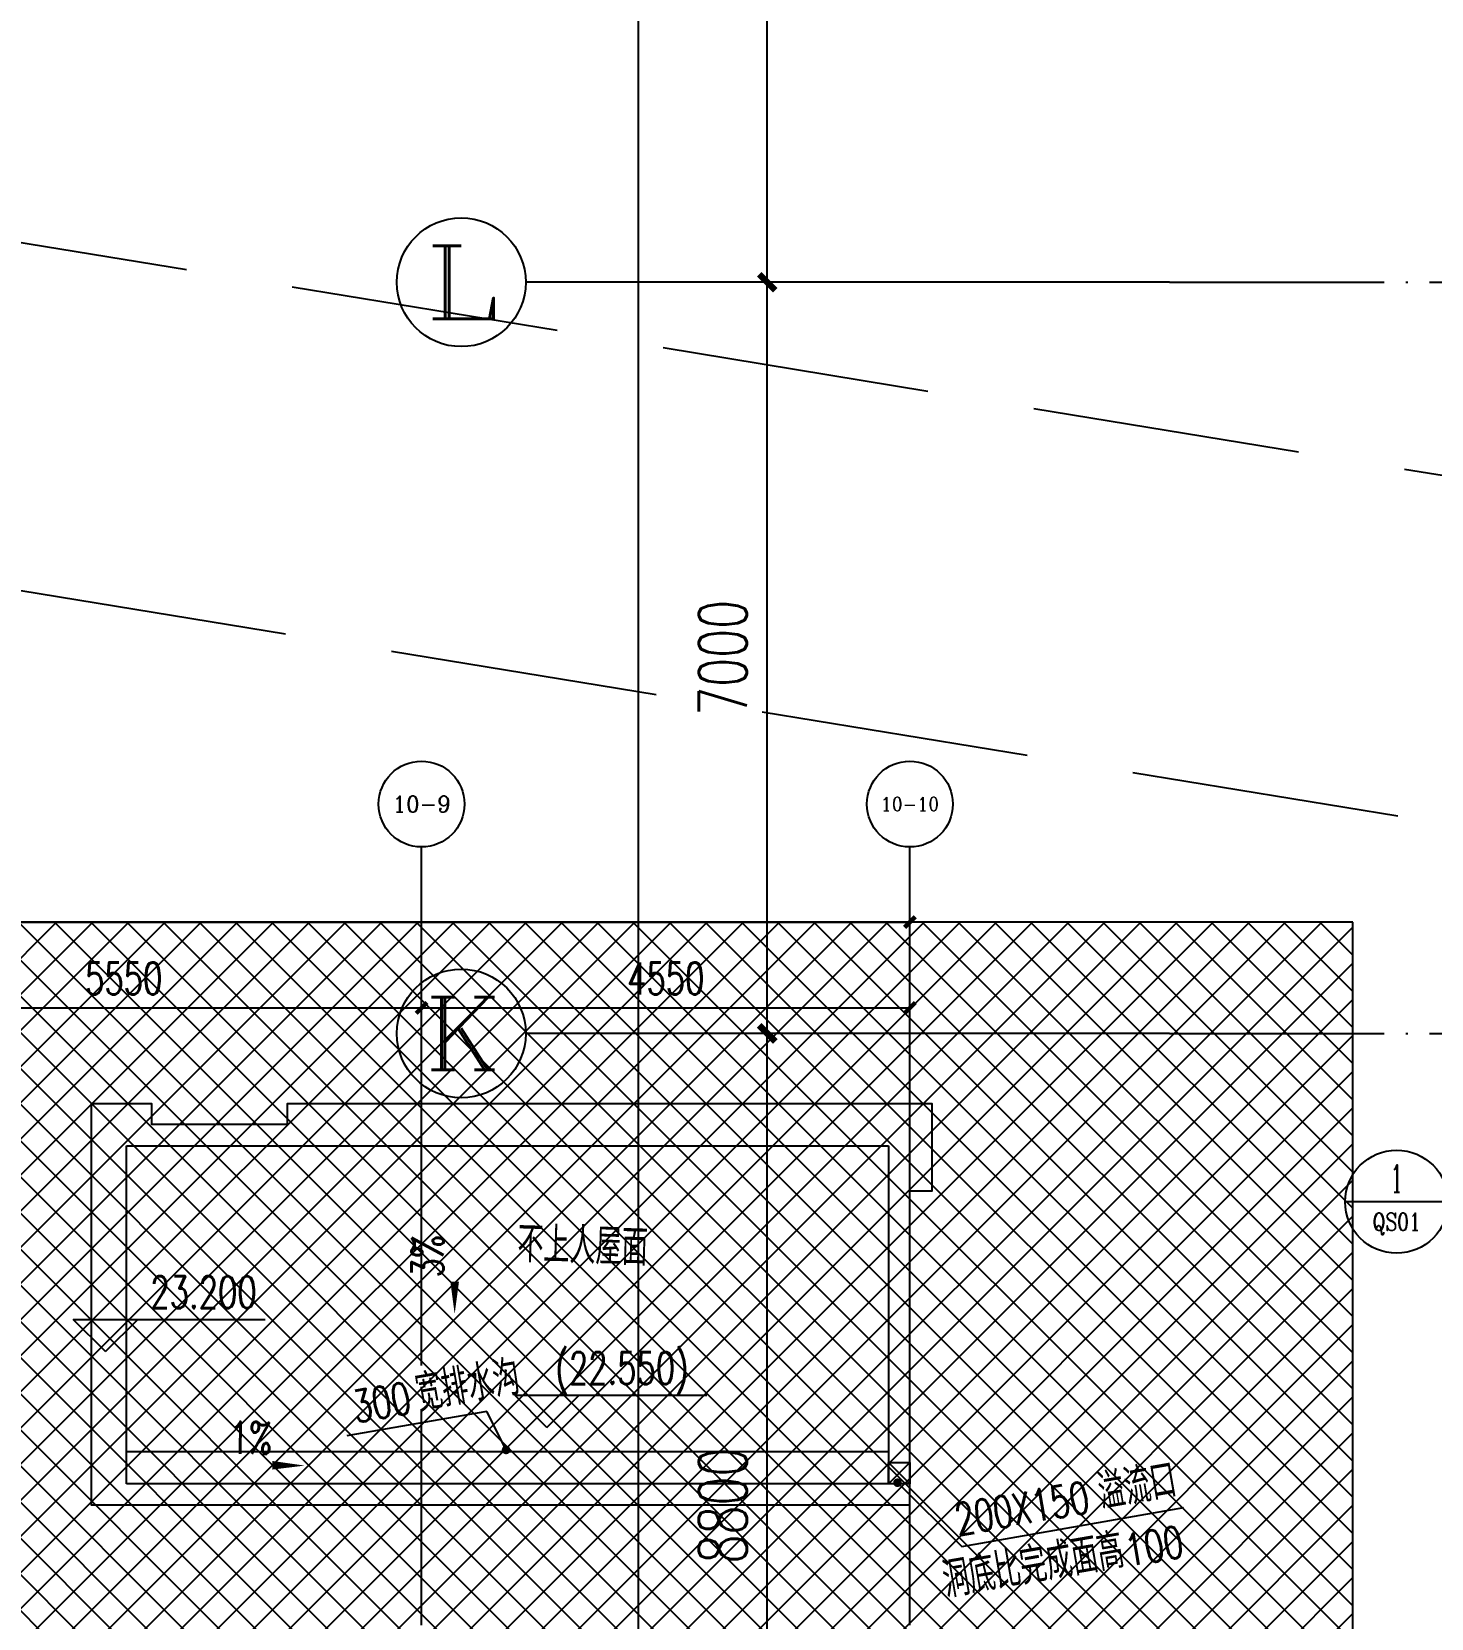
# Model space of a CAD drawing. Header units: millimetres. Extents: x 11476074 to 24729458, y -1239991 to 2813188.
# Drawn here: x 12539695 to 12552734, y 417963 to 432748 of the extents above; entities that cross this region are included whole.
import ezdxf
from ezdxf.enums import TextEntityAlignment as Align
from ezdxf.xclip import XClip

# ---------------------------------------------------------------- set-up
doc = ezdxf.new("R2010")
doc.units = ezdxf.units.MM
doc.header["$LTSCALE"] = 1000
doc.header["$XCLIPFRAME"] = 0
for name, pattern in [('10# 轴网$0$DOTE', [2.42, 2, -0.2, 0.02, -0.2]), ('DASH', [0.35, 0.25, -0.1]), ('DOTE', [2.42, 2, -0.2, 0.02, -0.2])]:
    doc.linetypes.add(name, pattern=pattern)
for name, color, linetype in [('10# 屋面层平面图$0$DIM_ELEV', 3, 'Continuous'), ('10# 屋面层平面图$0$DIM_LEAD', 3, 'Continuous'), ('10# 屋面层平面图$0$DIM_SYMB', 3, 'Continuous'), ('10# 屋面层平面图$0$PUB_TEXT', 7, 'Continuous'), ('10# 屋面层平面图$0$分水线', 5, 'Continuous'), ('10# 轴网$0$AXIS', 3, 'Continuous'), ('10# 轴网$0$AXIS_TEXT', 7, 'Continuous'), ('10# 轴网$0$DOTE', 14, '10# 轴网$0$DOTE'), ('A-ANNO-IDEN', 3, 'Continuous'), ('A-AXIS', 18, 'DOTE'), ('A-WALL-PATT', 8, 'Continuous'), ('AXIS', 3, 'Continuous'), ('AXIS_TEXT', 7, 'Continuous'), ('HZHZNEWPLOTLAYER#@$TT', 7, 'Continuous'), ('PUB_TEXT', 7, 'Continuous'), ('排水沟', 133, 'Continuous')]:
    doc.layers.add(name, color=color, linetype=linetype)
doc.styles.add('10# 屋面层平面图$0$_TCH_DIM', font='SIMPLEX', dxfattribs={"bigfont": 'GBCBIG'})
doc.styles.add('10# 屋面层平面图$0$Standard', font='gbenor.shx', dxfattribs={"bigfont": 'gbcbig.shx'})
doc.styles.add('10# 轴网$0$_TCH_AXIS', font='COMPLEX', dxfattribs={"bigfont": 'GBCBIG'})
doc.styles.add('10# 轴网$0$_TCH_DIM_T3', font='SIMPLEX', dxfattribs={"width": 0.705882, "bigfont": 'GBCBIG'})
doc.styles.add('_TCH_AXIS', font='COMPLEX', dxfattribs={"bigfont": 'GBCBIG'})
doc.styles.add('_TCH_DIM_T3', font='SIMPLEX', dxfattribs={"width": 0.705882, "bigfont": 'GBCBIG'})
doc.styles.add('_TCH_LABEL', font='COMPLEX', dxfattribs={"bigfont": 'GBCBIG'})
doc.styles.add('COMPLEX', font='COMPLEX')
doc.dimstyles.new('10# 轴网$0$_TCH_ARCH&&100', dxfattribs={"dimtxt": 297.5, "dimasz": 100, "dimexe": 250, "dimexo": 300, "dimgap": 126.25, "dimtad": 1, "dimdec": 0, "dimzin": 0, "dimdsep": 46, "dimtxsty": '10# 轴网$0$_TCH_DIM_T3', "dimblk": 'asdfafg10# 轴网$0$_ArchTick', "dimcen": 0.09, "dimclrt": 7, "dimazin": 2, "dimtfac": 1, "dimtdec": 0, "dimtix": 1, "dimtmove": 2, "dimatfit": 3, "dimfxl": 0, "dimtolj": 1, "dimtzin": 0, "dimarcsym": 0})
doc.dimstyles.new('_TCH_ARCH&&150', dxfattribs={"dimtxt": 446.25, "dimasz": 150, "dimexe": 375, "dimexo": 450, "dimgap": 189.375, "dimtad": 1, "dimdec": 0, "dimzin": 0, "dimdsep": 46, "dimtxsty": '_TCH_DIM_T3', "dimblk": 'ARCHTICK', "dimcen": 0.09, "dimclrt": 7, "dimazin": 2, "dimtfac": 1, "dimtdec": 0, "dimtix": 1, "dimtmove": 2, "dimatfit": 3, "dimfxl": 0, "dimtolj": 1, "dimtzin": 0, "dimarcsym": 0})

# ---------------------------------------------------------------- blocks, each defined once
blk = doc.blocks.new('asdfadsfasdfsd')
at = {"layer": 'A-ANNO-IDEN'}
blk.add_line((107, 41305), (-853, 41305), dxfattribs=at)
blk.add_circle((-373, 41305), 480, dxfattribs=at)
at = {"layer": 'PUB_TEXT', "style": '_TCH_LABEL'}
blk.add_text('1', height=257, dxfattribs=at).set_placement((-428, 41393), (-318, 41393), align=Align.FIT)
at = {"layer": 'PUB_TEXT', "style": '_TCH_LABEL', "width": 0.807692}
blk.add_text('QS01', height=164.3, dxfattribs=at).set_placement((-598, 41036), (-149, 41036), align=Align.FIT)
blk = doc.blocks.new('00')
at = {"layer": 'A-WALL-PATT'}
h = blk.add_hatch(dxfattribs=at)
h.set_pattern_fill('ANSI37', color=252, scale=150)
h.set_pattern_definition([(45, (0, 250000), (-168.3798023, 168.3798023), []), (135, (0, 250000), (-168.3798023, -168.3798023), [])])
h.paths.add_polyline_path([(12552003.7, 424450.8), (12504241.6, 424450.8), (12504241.6, 385558.9), (12552003.7, 385558.9)])
at = {"color": 2, "linetype": 'DASH', "ltscale": 10}
for p, q in [((12511960.8, 432067), (12564796.8, 423413.2)), ((12531760.8, 432067), (12584596.8, 423413.2))]:
    blk.add_line(p, q, dxfattribs=at)
at = {"layer": 'A-WALL-PATT', "color": 252, "elevation": 0}
blk.add_lwpolyline([(12552003.7, 424450.8), (12504241.6, 424450.8), (12504241.6, 385558.9), (12552003.7, 385558.9)], close=True, dxfattribs=at)
blk = doc.blocks.new('_AXISO')
blk.add_circle((0, 0), 0.5)
at = {"layer": 'AXIS_TEXT', "style": 'COMPLEX', "width": 1.041667}
blk.add_attdef('A', text='', height=0.56, dxfattribs=at).set_placement((-0.25, -0.28), (0.25, -0.28), align=Align.FIT)
blk = doc.blocks.new('asdfafg10# 轴网$0$_ArchTick')
at = {"color": 0, "linetype": 'ByBlock', "const_width": 0.4}
blk.add_lwpolyline([(-0.5, -0.5), (0.5, 0.5)], dxfattribs=at)
blk = doc.blocks.new('*D6996')
at = {"layer": '10# 轴网$0$AXIS', "color": 0, "lineweight": -2, "transparency": 16777216}
for p, q in [((640787, -585264), (640787, -582014)), ((684837, -585264), (684837, -582014)), ((640787, -582264), (684837, -582264))]:
    blk.add_line(p, q, dxfattribs=at)
at = {"layer": 'Defpoints', "color": 0, "transparency": 16777216}
for p in [(684837, -582264), (640787, -585564), (684837, -585564)]:
    blk.add_point(p, dxfattribs=at)
at = {"layer": '10# 轴网$0$AXIS', "color": 0, "lineweight": -2, "transparency": 16777216, "xscale": 100, "yscale": 100, "zscale": 100, "rotation": 180}
blk.add_blockref('asdfafg10# 轴网$0$_ArchTick', (640787, -582264), dxfattribs=at)
at = {"layer": '10# 轴网$0$AXIS', "color": 0, "lineweight": -2, "transparency": 16777216, "xscale": 100, "yscale": 100, "zscale": 100}
blk.add_blockref('asdfafg10# 轴网$0$_ArchTick', (684837, -582264), dxfattribs=at)
at = {"layer": '10# 轴网$0$AXIS', "color": 7, "transparency": 16777216, "insert": (662812, -581989), "char_height": 297.5, "attachment_point": 5, "style": '10# 轴网$0$_TCH_DIM_T3'}
blk.add_mtext('\\A1;44050', dxfattribs=at)
blk = doc.blocks.new('*D7004')
at = {"layer": '10# 轴网$0$AXIS', "color": 0, "lineweight": -2, "transparency": 16777216}
for p, q in [((674737, -585264), (674737, -582814)), ((680287, -585264), (680287, -582814)), ((674737, -583064), (680287, -583064))]:
    blk.add_line(p, q, dxfattribs=at)
at = {"layer": 'Defpoints', "color": 0, "transparency": 16777216}
for p in [(680287, -583064), (674737, -585564), (680287, -585564)]:
    blk.add_point(p, dxfattribs=at)
at = {"layer": '10# 轴网$0$AXIS', "color": 0, "lineweight": -2, "transparency": 16777216, "xscale": 100, "yscale": 100, "zscale": 100, "rotation": 180}
blk.add_blockref('asdfafg10# 轴网$0$_ArchTick', (674737, -583064), dxfattribs=at)
at = {"layer": '10# 轴网$0$AXIS', "color": 0, "lineweight": -2, "transparency": 16777216, "xscale": 100, "yscale": 100, "zscale": 100}
blk.add_blockref('asdfafg10# 轴网$0$_ArchTick', (680287, -583064), dxfattribs=at)
at = {"layer": '10# 轴网$0$AXIS', "color": 7, "transparency": 16777216, "insert": (677512, -582789), "char_height": 297.5, "attachment_point": 5, "style": '10# 轴网$0$_TCH_DIM_T3'}
blk.add_mtext('\\A1;5550', dxfattribs=at)
blk = doc.blocks.new('*D7005')
at = {"layer": '10# 轴网$0$AXIS', "color": 0, "lineweight": -2, "transparency": 16777216}
for p, q in [((680287, -585264), (680287, -582814)), ((684837, -585264), (684837, -582814)), ((680287, -583064), (684837, -583064))]:
    blk.add_line(p, q, dxfattribs=at)
at = {"layer": 'Defpoints', "color": 0, "transparency": 16777216}
for p in [(684837, -583064), (680287, -585564), (684837, -585564)]:
    blk.add_point(p, dxfattribs=at)
at = {"layer": '10# 轴网$0$AXIS', "color": 0, "lineweight": -2, "transparency": 16777216, "xscale": 100, "yscale": 100, "zscale": 100, "rotation": 180}
blk.add_blockref('asdfafg10# 轴网$0$_ArchTick', (680287, -583064), dxfattribs=at)
at = {"layer": '10# 轴网$0$AXIS', "color": 0, "lineweight": -2, "transparency": 16777216, "xscale": 100, "yscale": 100, "zscale": 100}
blk.add_blockref('asdfafg10# 轴网$0$_ArchTick', (684837, -583064), dxfattribs=at)
at = {"layer": '10# 轴网$0$AXIS', "color": 7, "transparency": 16777216, "insert": (682562, -582789), "char_height": 297.5, "attachment_point": 5, "style": '10# 轴网$0$_TCH_DIM_T3'}
blk.add_mtext('\\A1;4550', dxfattribs=at)
blk = doc.blocks.new('_ArchTick')
at = {"color": 0, "linetype": 'ByBlock', "const_width": 0.4}
blk.add_lwpolyline([(-0.5, -0.5), (0.5, 0.5)], dxfattribs=at)
blk = doc.blocks.new('*D5724')
at = {"layer": 'AXIS', "color": 0, "lineweight": -2, "transparency": 16777216}
for p, q in [((12416417, 1078990), (12411542, 1078990)), ((12411917, 995990), (12411917, 1078990)), ((12416417, 995990), (12411542, 995990))]:
    blk.add_line(p, q, dxfattribs=at)
at = {"layer": 'Defpoints', "color": 0, "transparency": 16777216}
for p in [(12411917, 1078990), (12416867, 1078990), (12416867, 995990)]:
    blk.add_point(p, dxfattribs=at)
at = {"layer": 'AXIS', "color": 0, "lineweight": -2, "transparency": 16777216, "xscale": 150, "yscale": 150, "zscale": 150}
for p, rotation in [((12411917, 1078990), 90), ((12411917, 995990), 270)]:
    blk.add_blockref('_ArchTick', p, dxfattribs=dict(at, rotation=rotation))
at = {"layer": 'AXIS', "color": 7, "transparency": 16777216, "insert": (12411504, 1037490), "char_height": 446.2, "attachment_point": 5, "rotation": 90, "style": '_TCH_DIM_T3'}
blk.add_mtext('\\A1;83000', dxfattribs=at)
blk = doc.blocks.new('*D5733')
at = {"layer": 'AXIS', "color": 0, "lineweight": -2, "transparency": 16777216}
for p, q in [((12416417, 1055290), (12412742, 1055290)), ((12413117, 1046490), (12413117, 1055290)), ((12416417, 1046490), (12412742, 1046490))]:
    blk.add_line(p, q, dxfattribs=at)
at = {"layer": 'Defpoints', "color": 0, "transparency": 16777216}
for p in [(12413117, 1055290), (12416867, 1055290), (12416867, 1046490)]:
    blk.add_point(p, dxfattribs=at)
at = {"layer": 'AXIS', "color": 0, "lineweight": -2, "transparency": 16777216, "xscale": 150, "yscale": 150, "zscale": 150}
for p, rotation in [((12413117, 1055290), 90), ((12413117, 1046490), 270)]:
    blk.add_blockref('_ArchTick', p, dxfattribs=dict(at, rotation=rotation))
at = {"layer": 'AXIS', "color": 7, "transparency": 16777216, "insert": (12412704, 1050890), "char_height": 446.2, "attachment_point": 5, "rotation": 90, "style": '_TCH_DIM_T3'}
blk.add_mtext('\\A1;8800', dxfattribs=at)
blk = doc.blocks.new('*D5734')
at = {"layer": 'AXIS', "color": 0, "lineweight": -2, "transparency": 16777216}
for p, q in [((12416417, 1062290), (12412742, 1062290)), ((12413117, 1055290), (12413117, 1062290)), ((12416417, 1055290), (12412742, 1055290))]:
    blk.add_line(p, q, dxfattribs=at)
at = {"layer": 'Defpoints', "color": 0, "transparency": 16777216}
for p in [(12413117, 1062290), (12416867, 1062290), (12416867, 1055290)]:
    blk.add_point(p, dxfattribs=at)
at = {"layer": 'AXIS', "color": 0, "lineweight": -2, "transparency": 16777216, "xscale": 150, "yscale": 150, "zscale": 150}
for p, rotation in [((12413117, 1062290), 90), ((12413117, 1055290), 270)]:
    blk.add_blockref('_ArchTick', p, dxfattribs=dict(at, rotation=rotation))
at = {"layer": 'AXIS', "color": 7, "transparency": 16777216, "insert": (12412704, 1058790), "char_height": 446.2, "attachment_point": 5, "rotation": 90, "style": '_TCH_DIM_T3'}
blk.add_mtext('\\A1;7000', dxfattribs=at)
blk = doc.blocks.new('*D5735')
at = {"layer": 'AXIS', "color": 0, "lineweight": -2, "transparency": 16777216}
for p, q in [((12416417, 1071490), (12412742, 1071490)), ((12413117, 1062290), (12413117, 1071490)), ((12416417, 1062290), (12412742, 1062290))]:
    blk.add_line(p, q, dxfattribs=at)
at = {"layer": 'Defpoints', "color": 0, "transparency": 16777216}
for p in [(12413117, 1071490), (12416867, 1071490), (12416867, 1062290)]:
    blk.add_point(p, dxfattribs=at)
at = {"layer": 'AXIS', "color": 0, "lineweight": -2, "transparency": 16777216, "xscale": 150, "yscale": 150, "zscale": 150}
for p, rotation in [((12413117, 1071490), 90), ((12413117, 1062290), 270)]:
    blk.add_blockref('_ArchTick', p, dxfattribs=dict(at, rotation=rotation))
at = {"layer": 'AXIS', "color": 7, "transparency": 16777216, "insert": (12412704, 1066890), "char_height": 446.2, "attachment_point": 5, "rotation": 90, "style": '_TCH_DIM_T3'}
blk.add_mtext('\\A1;9200', dxfattribs=at)
blk = doc.blocks.new('asdfafg10# 轴网$0$-78978912311A1SD1AS1')
at = {"layer": '10# 轴网$0$AXIS'}
for p, q in [((680286.5, -585564.3), (680286.5, -581564.3)), ((684836.5, -585564.3), (684836.5, -581564.3))]:
    blk.add_line(p, q, dxfattribs=at)
at = {"layer": '10# 轴网$0$DOTE'}
for p, q in [((680286.5, -617856.2), (680286.5, -585564.3)), ((684836.5, -617856.2), (684836.5, -585564.3))]:
    blk.add_line(p, q, dxfattribs=at)
at = {"layer": '10# 轴网$0$AXIS'}
ref = blk.add_blockref('_AXISO', (680286.5, -581164.3), dxfattribs=dict(at, xscale=800, yscale=800, zscale=800))
ref.add_attrib('A', '10-9', dxfattribs={"layer": '10# 轴网$0$AXIS_TEXT', "height": 150.99, "style": '10# 轴网$0$_TCH_AXIS'}).set_placement((680016.9, -581239.8), (680556.2, -581239.8), align=Align.FIT)
ref = blk.add_blockref('_AXISO', (684836.5, -581164.3), dxfattribs=dict(at, xscale=800, yscale=800, zscale=800))
ref.add_attrib('A', '10-10', dxfattribs={"layer": '10# 轴网$0$AXIS_TEXT', "height": 127.25, "style": '10# 轴网$0$_TCH_AXIS'}).set_placement((684563.9, -581227.9), (685109.2, -581227.9), align=Align.FIT)
for p1, p2, distance, picture, middle in [((640786.5, -585564.3), (684836.5, -585564.3), 3300, '*D6996', (662811.5, -581989.3)), ((674736.5, -585564.3), (680286.5, -585564.3), 2500, '*D7004', (677511.5, -582789.3)), ((680286.5, -585564.3), (684836.5, -585564.3), 2500, '*D7005', (682561.5, -582789.3))]:
    dim = blk.add_aligned_dim(p1=p1, p2=p2, distance=distance, dimstyle='10# 轴网$0$_TCH_ARCH&&100', dxfattribs=at)
    dim.commit()
    dim.dimension.update_dxf_attribs({"geometry": picture, "text_midpoint": middle})
blk = doc.blocks.new('asdfafg10# 轴网')
at = {"rotation": 9.958750734282177}
blk.add_blockref('asdfafg10# 轴网$0$-78978912311A1SD1AS1', (-661822, 342364), dxfattribs=at)
blk = doc.blocks.new('A$C5E18228F')
at = {"color": 253, "linetype": 'ByBlock'}
for p, q in [((48774, 38502, 0), (47509, 38502, 0)), ((47274, 38302, 0), (54374, 38302, 0)), ((47274, 35153, 0), (47274, 38302, 0)), ((54374, 38302, 0), (54374, 35153, 0)), ((54574, 34953, 0), (54574, 37881, 0)), ((54374, 35153, 0), (47274, 35153, 0))]:
    blk.add_line(p, q, dxfattribs=at)
at = {"color": 253, "linetype": 'ByBlock', "elevation": 0}
for points in [[(54574, 34953), (46948, 34953), (46948, 38698), (47509, 38698), (47509, 38498)], [(48774, 38498), (48774, 38698), (54779, 38698), (54779, 37881), (54574, 37881)]]:
    blk.add_lwpolyline(points, dxfattribs=at)
at = {"layer": '10# 屋面层平面图$0$DIM_ELEV', "linetype": 'ByBlock'}
for p, q in [((47080, 36385), (46780, 36685)), ((46780, 36685), (48568, 36685)), ((47080, 36385), (46780, 36685)), ((46780, 36685), (48568, 36685)), ((47080, 36385), (47380, 36685)), ((47080, 36385), (47380, 36685)), ((51193, 35678), (50893, 35978)), ((50893, 35978), (52681, 35978)), ((51193, 35678), (51493, 35978))]:
    blk.add_line(p, q, dxfattribs=at)
at = {"layer": '10# 屋面层平面图$0$DIM_LEAD'}
for p, q in [((50633, 35828), (49327, 35599)), ((50812, 35469), (50633, 35828)), ((54458, 35164), (55059, 34570)), ((55059, 34570), (57125, 34933))]:
    blk.add_line(p, q, dxfattribs=at)
at = {"layer": '10# 屋面层平面图$0$DIM_LEAD', "const_width": 40}
for points in [[(50824, 35453, 1), (50800, 35485, 1)], [(54442, 35175, 1), (54475, 35152, 1)]]:
    blk.add_lwpolyline(points, format="xyb", close=True, dxfattribs=at)
at = {"layer": '10# 屋面层平面图$0$DIM_SYMB'}
for points in [[(50334, 37797, 0, 0, 0), (50333, 36736, 0, 80, 0), (50333, 37036, 0, 0, 0)], [(47873, 35334, 0, 0, 0), (48935, 35323, 0, 80, 0), (48635, 35326, 0, 0, 0)]]:
    blk.add_lwpolyline(points, format="xyseb", dxfattribs=at)
at = {"layer": '10# 屋面层平面图$0$分水线'}
for p, q in [((47274, 35453, 0), (54374, 35453, 0)), ((54575, 35152, 0), (54374, 35353, 0)), ((54575, 35352, 0), (54374, 35153, 0))]:
    blk.add_line(p, q, dxfattribs=at)
at = {"layer": '10# 屋面层平面图$0$分水线', "elevation": 0}
blk.add_lwpolyline([(54575, 35352), (54575, 35152), (54374, 35153), (54374, 35353)], close=True, dxfattribs=at)
at = {"layer": 'AXIS', "rotation": 350.041212667798}
blk.add_blockref('asdfafg10# 轴网', (-37620, 170992, 0), dxfattribs=at)
at = {"layer": '10# 屋面层平面图$0$PUB_TEXT', "linetype": 'ByBlock', "style": '10# 屋面层平面图$0$Standard'}
blk.add_text('不上人屋面', height=337.6, rotation=358.3089, dxfattribs=at).set_placement((50913, 37221, 0))
blk.add_text('不上人屋面', height=337.6, rotation=358.3089, dxfattribs=at).set_placement((50913, 37221, 0))
at = {"layer": '10# 屋面层平面图$0$PUB_TEXT', "style": '10# 屋面层平面图$0$_TCH_DIM', "width": 0.705882}
for s, rotation, p in [('3%', 89.9359, (50229, 37076)), ('300', 9.9588, (49412, 35720)), ('1%', 359.4211, (48235, 35435)), ('200X150', 9.9588, (55023, 34670)), ('100', 9.9588, (56608, 34380))]:
    blk.add_text(s, height=297.5, rotation=rotation, dxfattribs=at).set_placement(p)
at = {"layer": '10# 屋面层平面图$0$PUB_TEXT', "linetype": 'ByBlock', "style": '10# 屋面层平面图$0$_TCH_DIM', "width": 0.705882}
for s, p in [('23.200', (47498, 36790)), ('23.200', (47498, 36790)), ('(22.550)', (51271, 36083))]:
    blk.add_text(s, height=297.5, dxfattribs=at).set_placement(p)
at = {"layer": '10# 屋面层平面图$0$PUB_TEXT', "style": '10# 屋面层平面图$0$_TCH_DIM'}
for s, p in [('宽排水沟', (50003, 35824)), ('溢流口', (56362, 34905)), ('洞底比完成面高', (54914, 34083))]:
    blk.add_text(s, height=337.6, rotation=9.9588, dxfattribs=at).set_placement(p)
blk = doc.blocks.new('qlzw')
at = {"layer": 'A-AXIS'}
for p, q in [((12416866.8, 1062289.8), (12486866.8, 1062289.8)), ((12416866.8, 1055289.8), (12486866.8, 1055289.8))]:
    blk.add_line(p, q, dxfattribs=at)
at = {"layer": 'AXIS'}
for p, q in [((12416866.8, 1062289.8), (12410866.8, 1062289.8)), ((12416866.8, 1055289.8), (12410866.8, 1055289.8))]:
    blk.add_line(p, q, dxfattribs=at)
ref = blk.add_blockref('_AXISO', (12410266.8, 1062289.8), dxfattribs=dict(at, xscale=1200, yscale=1200, zscale=1200))
ref.add_attrib('A', 'L', dxfattribs={"layer": 'AXIS_TEXT', "height": 678.8, "style": '_TCH_AXIS', "width": 1.4}).set_placement((12409927.4, 1061950.3), (12410606.2, 1061950.3), align=Align.FIT)
ref = blk.add_blockref('_AXISO', (12410266.8, 1055289.8), dxfattribs=dict(at, xscale=1200, yscale=1200, zscale=1200))
ref.add_attrib('A', 'K', dxfattribs={"layer": 'AXIS_TEXT', "height": 678.8, "style": '_TCH_AXIS', "width": 1.105263}).set_placement((12409927.4, 1054950.3), (12410606.2, 1054950.3), align=Align.FIT)
for p1, p2, distance, picture, middle in [((12416866.8, 995989.8), (12416866.8, 1078989.8), 4950, '*D5724', (12411504.3, 1037489.8)), ((12416866.8, 1062289.8), (12416866.8, 1071489.8), 3750, '*D5735', (12412704.3, 1066889.8)), ((12416866.8, 1055289.8), (12416866.8, 1062289.8), 3750, '*D5734', (12412704.3, 1058789.8)), ((12416866.8, 1046489.8), (12416866.8, 1055289.8), 3750, '*D5733', (12412704.3, 1050889.8))]:
    dim = blk.add_aligned_dim(p1=p1, p2=p2, distance=distance, dimstyle='_TCH_ARCH&&150', dxfattribs=at)
    dim.commit()
    dim.dimension.update_dxf_attribs({"geometry": picture, "text_midpoint": middle})

msp = doc.modelspace()

# ---------------------------------------------------------------- block references
for name, p in [('00', (0, 0)), ('asdfadsfasdfsd', (12552784.8, 380539.6))]:
    msp.add_blockref(name, p)
at = {"layer": 'HZHZNEWPLOTLAYER#@$TT'}
ref = msp.add_blockref('A$C5E18228F', (12493302.3, 384062.8, 0), dxfattribs=at)
XClip(ref).set_block_clipping_path([(10939.229282489, -45170.7585890851), (144289.2292804997, 76479.2414109154)])
at = {"layer": '排水沟'}
msp.add_blockref('qlzw', (133430, -631876.5), dxfattribs=at)

doc.saveas('drawing.dxf')
